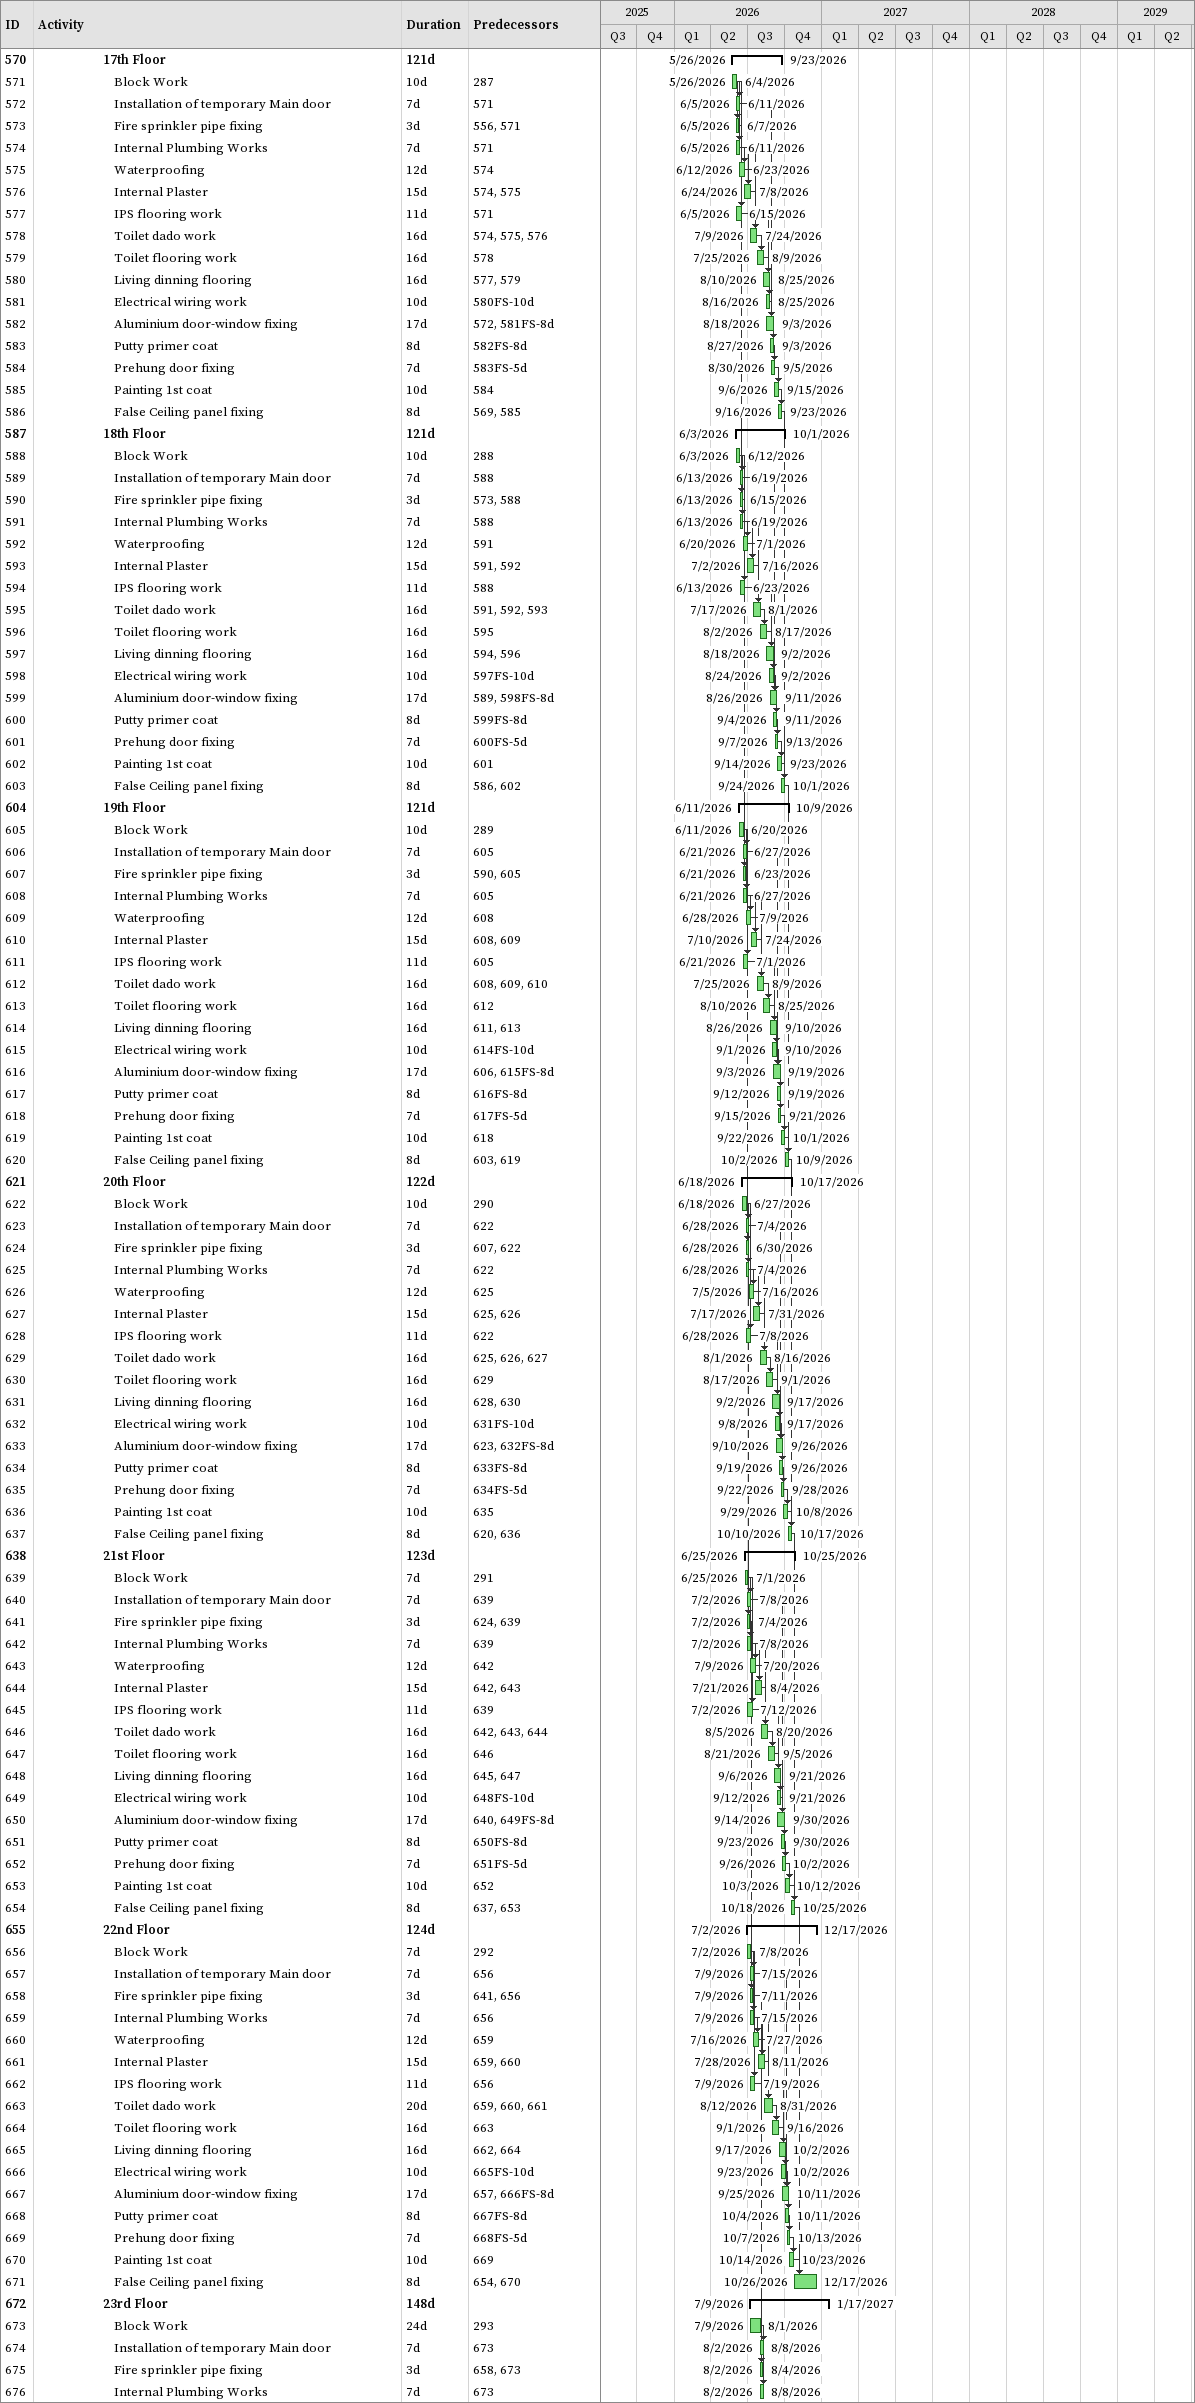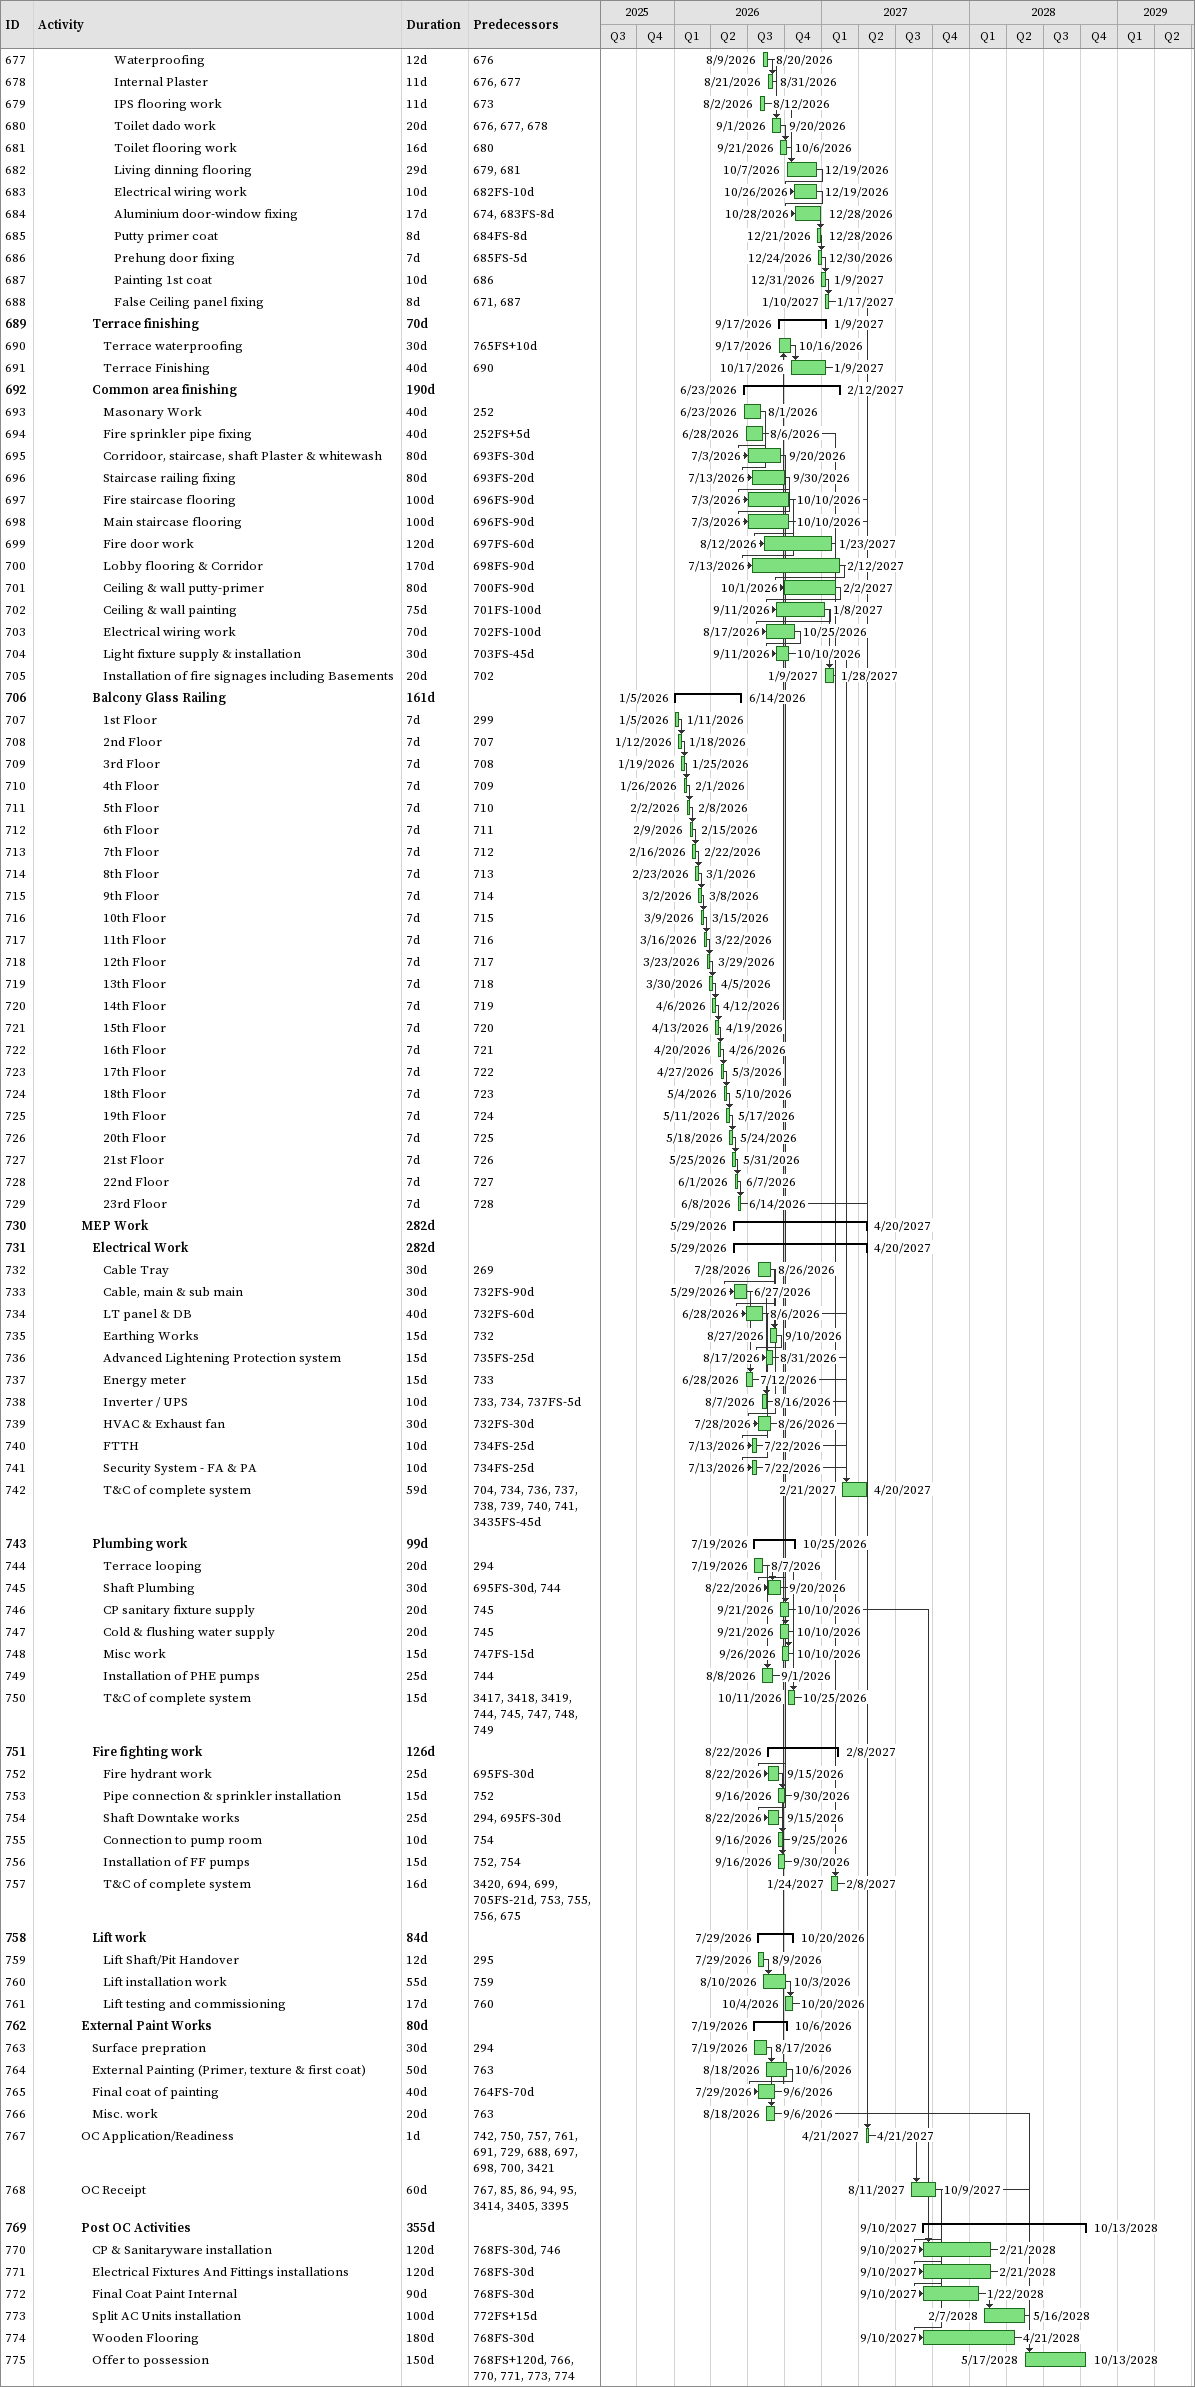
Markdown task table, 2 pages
| ID | Level | Task | Duration | Start | Finish | Predecessors |
|---|---|---|---|---|---|---|
| 570 | 7 | **17th Floor** | 121d | 2026-05-26 | 2026-09-23 |  |
| 571 | 8 | Block Work | 10d | 2026-05-26 | 2026-06-04 | 287 |
| 572 | 8 | Installation of temporary Main door | 7d | 2026-06-05 | 2026-06-11 | 571 |
| 573 | 8 | Fire sprinkler pipe fixing | 3d | 2026-06-05 | 2026-06-07 | 556, 571 |
| 574 | 8 | Internal Plumbing Works | 7d | 2026-06-05 | 2026-06-11 | 571 |
| 575 | 8 | Waterproofing | 12d | 2026-06-12 | 2026-06-23 | 574 |
| 576 | 8 | Internal Plaster | 15d | 2026-06-24 | 2026-07-08 | 574, 575 |
| 577 | 8 | IPS flooring work | 11d | 2026-06-05 | 2026-06-15 | 571 |
| 578 | 8 | Toilet dado work | 16d | 2026-07-09 | 2026-07-24 | 574, 575, 576 |
| 579 | 8 | Toilet flooring work | 16d | 2026-07-25 | 2026-08-09 | 578 |
| 580 | 8 | Living dinning flooring | 16d | 2026-08-10 | 2026-08-25 | 577, 579 |
| 581 | 8 | Electrical wiring work | 10d | 2026-08-16 | 2026-08-25 | 580FS-10d |
| 582 | 8 | Aluminium door-window fixing | 17d | 2026-08-18 | 2026-09-03 | 572, 581FS-8d |
| 583 | 8 | Putty primer coat | 8d | 2026-08-27 | 2026-09-03 | 582FS-8d |
| 584 | 8 | Prehung door fixing | 7d | 2026-08-30 | 2026-09-05 | 583FS-5d |
| 585 | 8 | Painting 1st coat | 10d | 2026-09-06 | 2026-09-15 | 584 |
| 586 | 8 | False Ceiling panel fixing | 8d | 2026-09-16 | 2026-09-23 | 569, 585 |
| 587 | 7 | **18th Floor** | 121d | 2026-06-03 | 2026-10-01 |  |
| 588 | 8 | Block Work | 10d | 2026-06-03 | 2026-06-12 | 288 |
| 589 | 8 | Installation of temporary Main door | 7d | 2026-06-13 | 2026-06-19 | 588 |
| 590 | 8 | Fire sprinkler pipe fixing | 3d | 2026-06-13 | 2026-06-15 | 573, 588 |
| 591 | 8 | Internal Plumbing Works | 7d | 2026-06-13 | 2026-06-19 | 588 |
| 592 | 8 | Waterproofing | 12d | 2026-06-20 | 2026-07-01 | 591 |
| 593 | 8 | Internal Plaster | 15d | 2026-07-02 | 2026-07-16 | 591, 592 |
| 594 | 8 | IPS flooring work | 11d | 2026-06-13 | 2026-06-23 | 588 |
| 595 | 8 | Toilet dado work | 16d | 2026-07-17 | 2026-08-01 | 591, 592, 593 |
| 596 | 8 | Toilet flooring work | 16d | 2026-08-02 | 2026-08-17 | 595 |
| 597 | 8 | Living dinning flooring | 16d | 2026-08-18 | 2026-09-02 | 594, 596 |
| 598 | 8 | Electrical wiring work | 10d | 2026-08-24 | 2026-09-02 | 597FS-10d |
| 599 | 8 | Aluminium door-window fixing | 17d | 2026-08-26 | 2026-09-11 | 589, 598FS-8d |
| 600 | 8 | Putty primer coat | 8d | 2026-09-04 | 2026-09-11 | 599FS-8d |
| 601 | 8 | Prehung door fixing | 7d | 2026-09-07 | 2026-09-13 | 600FS-5d |
| 602 | 8 | Painting 1st coat | 10d | 2026-09-14 | 2026-09-23 | 601 |
| 603 | 8 | False Ceiling panel fixing | 8d | 2026-09-24 | 2026-10-01 | 586, 602 |
| 604 | 7 | **19th Floor** | 121d | 2026-06-11 | 2026-10-09 |  |
| 605 | 8 | Block Work | 10d | 2026-06-11 | 2026-06-20 | 289 |
| 606 | 8 | Installation of temporary Main door | 7d | 2026-06-21 | 2026-06-27 | 605 |
| 607 | 8 | Fire sprinkler pipe fixing | 3d | 2026-06-21 | 2026-06-23 | 590, 605 |
| 608 | 8 | Internal Plumbing Works | 7d | 2026-06-21 | 2026-06-27 | 605 |
| 609 | 8 | Waterproofing | 12d | 2026-06-28 | 2026-07-09 | 608 |
| 610 | 8 | Internal Plaster | 15d | 2026-07-10 | 2026-07-24 | 608, 609 |
| 611 | 8 | IPS flooring work | 11d | 2026-06-21 | 2026-07-01 | 605 |
| 612 | 8 | Toilet dado work | 16d | 2026-07-25 | 2026-08-09 | 608, 609, 610 |
| 613 | 8 | Toilet flooring work | 16d | 2026-08-10 | 2026-08-25 | 612 |
| 614 | 8 | Living dinning flooring | 16d | 2026-08-26 | 2026-09-10 | 611, 613 |
| 615 | 8 | Electrical wiring work | 10d | 2026-09-01 | 2026-09-10 | 614FS-10d |
| 616 | 8 | Aluminium door-window fixing | 17d | 2026-09-03 | 2026-09-19 | 606, 615FS-8d |
| 617 | 8 | Putty primer coat | 8d | 2026-09-12 | 2026-09-19 | 616FS-8d |
| 618 | 8 | Prehung door fixing | 7d | 2026-09-15 | 2026-09-21 | 617FS-5d |
| 619 | 8 | Painting 1st coat | 10d | 2026-09-22 | 2026-10-01 | 618 |
| 620 | 8 | False Ceiling panel fixing | 8d | 2026-10-02 | 2026-10-09 | 603, 619 |
| 621 | 7 | **20th Floor** | 122d | 2026-06-18 | 2026-10-17 |  |
| 622 | 8 | Block Work | 10d | 2026-06-18 | 2026-06-27 | 290 |
| 623 | 8 | Installation of temporary Main door | 7d | 2026-06-28 | 2026-07-04 | 622 |
| 624 | 8 | Fire sprinkler pipe fixing | 3d | 2026-06-28 | 2026-06-30 | 607, 622 |
| 625 | 8 | Internal Plumbing Works | 7d | 2026-06-28 | 2026-07-04 | 622 |
| 626 | 8 | Waterproofing | 12d | 2026-07-05 | 2026-07-16 | 625 |
| 627 | 8 | Internal Plaster | 15d | 2026-07-17 | 2026-07-31 | 625, 626 |
| 628 | 8 | IPS flooring work | 11d | 2026-06-28 | 2026-07-08 | 622 |
| 629 | 8 | Toilet dado work | 16d | 2026-08-01 | 2026-08-16 | 625, 626, 627 |
| 630 | 8 | Toilet flooring work | 16d | 2026-08-17 | 2026-09-01 | 629 |
| 631 | 8 | Living dinning flooring | 16d | 2026-09-02 | 2026-09-17 | 628, 630 |
| 632 | 8 | Electrical wiring work | 10d | 2026-09-08 | 2026-09-17 | 631FS-10d |
| 633 | 8 | Aluminium door-window fixing | 17d | 2026-09-10 | 2026-09-26 | 623, 632FS-8d |
| 634 | 8 | Putty primer coat | 8d | 2026-09-19 | 2026-09-26 | 633FS-8d |
| 635 | 8 | Prehung door fixing | 7d | 2026-09-22 | 2026-09-28 | 634FS-5d |
| 636 | 8 | Painting 1st coat | 10d | 2026-09-29 | 2026-10-08 | 635 |
| 637 | 8 | False Ceiling panel fixing | 8d | 2026-10-10 | 2026-10-17 | 620, 636 |
| 638 | 7 | **21st Floor** | 123d | 2026-06-25 | 2026-10-25 |  |
| 639 | 8 | Block Work | 7d | 2026-06-25 | 2026-07-01 | 291 |
| 640 | 8 | Installation of temporary Main door | 7d | 2026-07-02 | 2026-07-08 | 639 |
| 641 | 8 | Fire sprinkler pipe fixing | 3d | 2026-07-02 | 2026-07-04 | 624, 639 |
| 642 | 8 | Internal Plumbing Works | 7d | 2026-07-02 | 2026-07-08 | 639 |
| 643 | 8 | Waterproofing | 12d | 2026-07-09 | 2026-07-20 | 642 |
| 644 | 8 | Internal Plaster | 15d | 2026-07-21 | 2026-08-04 | 642, 643 |
| 645 | 8 | IPS flooring work | 11d | 2026-07-02 | 2026-07-12 | 639 |
| 646 | 8 | Toilet dado work | 16d | 2026-08-05 | 2026-08-20 | 642, 643, 644 |
| 647 | 8 | Toilet flooring work | 16d | 2026-08-21 | 2026-09-05 | 646 |
| 648 | 8 | Living dinning flooring | 16d | 2026-09-06 | 2026-09-21 | 645, 647 |
| 649 | 8 | Electrical wiring work | 10d | 2026-09-12 | 2026-09-21 | 648FS-10d |
| 650 | 8 | Aluminium door-window fixing | 17d | 2026-09-14 | 2026-09-30 | 640, 649FS-8d |
| 651 | 8 | Putty primer coat | 8d | 2026-09-23 | 2026-09-30 | 650FS-8d |
| 652 | 8 | Prehung door fixing | 7d | 2026-09-26 | 2026-10-02 | 651FS-5d |
| 653 | 8 | Painting 1st coat | 10d | 2026-10-03 | 2026-10-12 | 652 |
| 654 | 8 | False Ceiling panel fixing | 8d | 2026-10-18 | 2026-10-25 | 637, 653 |
| 655 | 7 | **22nd Floor** | 124d | 2026-07-02 | 2026-12-17 |  |
| 656 | 8 | Block Work | 7d | 2026-07-02 | 2026-07-08 | 292 |
| 657 | 8 | Installation of temporary Main door | 7d | 2026-07-09 | 2026-07-15 | 656 |
| 658 | 8 | Fire sprinkler pipe fixing | 3d | 2026-07-09 | 2026-07-11 | 641, 656 |
| 659 | 8 | Internal Plumbing Works | 7d | 2026-07-09 | 2026-07-15 | 656 |
| 660 | 8 | Waterproofing | 12d | 2026-07-16 | 2026-07-27 | 659 |
| 661 | 8 | Internal Plaster | 15d | 2026-07-28 | 2026-08-11 | 659, 660 |
| 662 | 8 | IPS flooring work | 11d | 2026-07-09 | 2026-07-19 | 656 |
| 663 | 8 | Toilet dado work | 20d | 2026-08-12 | 2026-08-31 | 659, 660, 661 |
| 664 | 8 | Toilet flooring work | 16d | 2026-09-01 | 2026-09-16 | 663 |
| 665 | 8 | Living dinning flooring | 16d | 2026-09-17 | 2026-10-02 | 662, 664 |
| 666 | 8 | Electrical wiring work | 10d | 2026-09-23 | 2026-10-02 | 665FS-10d |
| 667 | 8 | Aluminium door-window fixing | 17d | 2026-09-25 | 2026-10-11 | 657, 666FS-8d |
| 668 | 8 | Putty primer coat | 8d | 2026-10-04 | 2026-10-11 | 667FS-8d |
| 669 | 8 | Prehung door fixing | 7d | 2026-10-07 | 2026-10-13 | 668FS-5d |
| 670 | 8 | Painting 1st coat | 10d | 2026-10-14 | 2026-10-23 | 669 |
| 671 | 8 | False Ceiling panel fixing | 8d | 2026-10-26 | 2026-12-17 | 654, 670 |
| 672 | 7 | **23rd Floor** | 148d | 2026-07-09 | 2027-01-17 |  |
| 673 | 8 | Block Work | 24d | 2026-07-09 | 2026-08-01 | 293 |
| 674 | 8 | Installation of temporary Main door | 7d | 2026-08-02 | 2026-08-08 | 673 |
| 675 | 8 | Fire sprinkler pipe fixing | 3d | 2026-08-02 | 2026-08-04 | 658, 673 |
| 676 | 8 | Internal Plumbing Works | 7d | 2026-08-02 | 2026-08-08 | 673 |
| 677 | 8 | Waterproofing | 12d | 2026-08-09 | 2026-08-20 | 676 |
| 678 | 8 | Internal Plaster | 11d | 2026-08-21 | 2026-08-31 | 676, 677 |
| 679 | 8 | IPS flooring work | 11d | 2026-08-02 | 2026-08-12 | 673 |
| 680 | 8 | Toilet dado work | 20d | 2026-09-01 | 2026-09-20 | 676, 677, 678 |
| 681 | 8 | Toilet flooring work | 16d | 2026-09-21 | 2026-10-06 | 680 |
| 682 | 8 | Living dinning flooring | 29d | 2026-10-07 | 2026-12-19 | 679, 681 |
| 683 | 8 | Electrical wiring work | 10d | 2026-10-26 | 2026-12-19 | 682FS-10d |
| 684 | 8 | Aluminium door-window fixing | 17d | 2026-10-28 | 2026-12-28 | 674, 683FS-8d |
| 685 | 8 | Putty primer coat | 8d | 2026-12-21 | 2026-12-28 | 684FS-8d |
| 686 | 8 | Prehung door fixing | 7d | 2026-12-24 | 2026-12-30 | 685FS-5d |
| 687 | 8 | Painting 1st coat | 10d | 2026-12-31 | 2027-01-09 | 686 |
| 688 | 8 | False Ceiling panel fixing | 8d | 2027-01-10 | 2027-01-17 | 671, 687 |
| 689 | 6 | **Terrace finishing** | 70d | 2026-09-17 | 2027-01-09 |  |
| 690 | 7 | Terrace waterproofing | 30d | 2026-09-17 | 2026-10-16 | 765FS+10d |
| 691 | 7 | Terrace Finishing | 40d | 2026-10-17 | 2027-01-09 | 690 |
| 692 | 6 | **Common area finishing** | 190d | 2026-06-23 | 2027-02-12 |  |
| 693 | 7 | Masonary Work | 40d | 2026-06-23 | 2026-08-01 | 252 |
| 694 | 7 | Fire sprinkler pipe fixing | 40d | 2026-06-28 | 2026-08-06 | 252FS+5d |
| 695 | 7 | Corridoor, staircase, shaft Plaster & whitewash | 80d | 2026-07-03 | 2026-09-20 | 693FS-30d |
| 696 | 7 | Staircase railing fixing | 80d | 2026-07-13 | 2026-09-30 | 693FS-20d |
| 697 | 7 | Fire staircase flooring | 100d | 2026-07-03 | 2026-10-10 | 696FS-90d |
| 698 | 7 | Main staircase flooring | 100d | 2026-07-03 | 2026-10-10 | 696FS-90d |
| 699 | 7 | Fire door work | 120d | 2026-08-12 | 2027-01-23 | 697FS-60d |
| 700 | 7 | Lobby flooring & Corridor | 170d | 2026-07-13 | 2027-02-12 | 698FS-90d |
| 701 | 7 | Ceiling & wall putty-primer | 80d | 2026-10-01 | 2027-02-02 | 700FS-90d |
| 702 | 7 | Ceiling & wall painting | 75d | 2026-09-11 | 2027-01-08 | 701FS-100d |
| 703 | 7 | Electrical wiring work | 70d | 2026-08-17 | 2026-10-25 | 702FS-100d |
| 704 | 7 | Light fixture supply & installation | 30d | 2026-09-11 | 2026-10-10 | 703FS-45d |
| 705 | 7 | Installation of fire signages including Basements | 20d | 2027-01-09 | 2027-01-28 | 702 |
| 706 | 6 | **Balcony Glass Railing** | 161d | 2026-01-05 | 2026-06-14 |  |
| 707 | 7 | 1st Floor | 7d | 2026-01-05 | 2026-01-11 | 299 |
| 708 | 7 | 2nd Floor | 7d | 2026-01-12 | 2026-01-18 | 707 |
| 709 | 7 | 3rd Floor | 7d | 2026-01-19 | 2026-01-25 | 708 |
| 710 | 7 | 4th Floor | 7d | 2026-01-26 | 2026-02-01 | 709 |
| 711 | 7 | 5th Floor | 7d | 2026-02-02 | 2026-02-08 | 710 |
| 712 | 7 | 6th Floor | 7d | 2026-02-09 | 2026-02-15 | 711 |
| 713 | 7 | 7th Floor | 7d | 2026-02-16 | 2026-02-22 | 712 |
| 714 | 7 | 8th Floor | 7d | 2026-02-23 | 2026-03-01 | 713 |
| 715 | 7 | 9th Floor | 7d | 2026-03-02 | 2026-03-08 | 714 |
| 716 | 7 | 10th Floor | 7d | 2026-03-09 | 2026-03-15 | 715 |
| 717 | 7 | 11th Floor | 7d | 2026-03-16 | 2026-03-22 | 716 |
| 718 | 7 | 12th Floor | 7d | 2026-03-23 | 2026-03-29 | 717 |
| 719 | 7 | 13th Floor | 7d | 2026-03-30 | 2026-04-05 | 718 |
| 720 | 7 | 14th Floor | 7d | 2026-04-06 | 2026-04-12 | 719 |
| 721 | 7 | 15th Floor | 7d | 2026-04-13 | 2026-04-19 | 720 |
| 722 | 7 | 16th Floor | 7d | 2026-04-20 | 2026-04-26 | 721 |
| 723 | 7 | 17th Floor | 7d | 2026-04-27 | 2026-05-03 | 722 |
| 724 | 7 | 18th Floor | 7d | 2026-05-04 | 2026-05-10 | 723 |
| 725 | 7 | 19th Floor | 7d | 2026-05-11 | 2026-05-17 | 724 |
| 726 | 7 | 20th Floor | 7d | 2026-05-18 | 2026-05-24 | 725 |
| 727 | 7 | 21st Floor | 7d | 2026-05-25 | 2026-05-31 | 726 |
| 728 | 7 | 22nd Floor | 7d | 2026-06-01 | 2026-06-07 | 727 |
| 729 | 7 | 23rd Floor | 7d | 2026-06-08 | 2026-06-14 | 728 |
| 730 | 5 | **MEP Work** | 282d | 2026-05-29 | 2027-04-20 |  |
| 731 | 6 | **Electrical Work** | 282d | 2026-05-29 | 2027-04-20 |  |
| 732 | 7 | Cable Tray | 30d | 2026-07-28 | 2026-08-26 | 269 |
| 733 | 7 | Cable, main & sub main | 30d | 2026-05-29 | 2026-06-27 | 732FS-90d |
| 734 | 7 | LT panel & DB | 40d | 2026-06-28 | 2026-08-06 | 732FS-60d |
| 735 | 7 | Earthing Works | 15d | 2026-08-27 | 2026-09-10 | 732 |
| 736 | 7 | Advanced Lightening Protection system | 15d | 2026-08-17 | 2026-08-31 | 735FS-25d |
| 737 | 7 | Energy meter | 15d | 2026-06-28 | 2026-07-12 | 733 |
| 738 | 7 | Inverter / UPS | 10d | 2026-08-07 | 2026-08-16 | 733, 734, 737FS-5d |
| 739 | 7 | HVAC & Exhaust fan | 30d | 2026-07-28 | 2026-08-26 | 732FS-30d |
| 740 | 7 | FTTH | 10d | 2026-07-13 | 2026-07-22 | 734FS-25d |
| 741 | 7 | Security System - FA & PA | 10d | 2026-07-13 | 2026-07-22 | 734FS-25d |
| 742 | 7 | T&C of complete system | 59d | 2027-02-21 | 2027-04-20 | 704, 734, 736, 737, 738, 739, 740, 741, 3435FS-45d |
| 743 | 6 | **Plumbing work** | 99d | 2026-07-19 | 2026-10-25 |  |
| 744 | 7 | Terrace looping | 20d | 2026-07-19 | 2026-08-07 | 294 |
| 745 | 7 | Shaft Plumbing | 30d | 2026-08-22 | 2026-09-20 | 695FS-30d, 744 |
| 746 | 7 | CP sanitary fixture supply | 20d | 2026-09-21 | 2026-10-10 | 745 |
| 747 | 7 | Cold & flushing water supply | 20d | 2026-09-21 | 2026-10-10 | 745 |
| 748 | 7 | Misc work | 15d | 2026-09-26 | 2026-10-10 | 747FS-15d |
| 749 | 7 | Installation of PHE pumps | 25d | 2026-08-08 | 2026-09-01 | 744 |
| 750 | 7 | T&C of complete system | 15d | 2026-10-11 | 2026-10-25 | 3417, 3418, 3419, 744, 745, 747, 748, 749 |
| 751 | 6 | **Fire fighting work** | 126d | 2026-08-22 | 2027-02-08 |  |
| 752 | 7 | Fire hydrant work | 25d | 2026-08-22 | 2026-09-15 | 695FS-30d |
| 753 | 7 | Pipe connection & sprinkler installation | 15d | 2026-09-16 | 2026-09-30 | 752 |
| 754 | 7 | Shaft Downtake works | 25d | 2026-08-22 | 2026-09-15 | 294, 695FS-30d |
| 755 | 7 | Connection to pump room | 10d | 2026-09-16 | 2026-09-25 | 754 |
| 756 | 7 | Installation of FF pumps | 15d | 2026-09-16 | 2026-09-30 | 752, 754 |
| 757 | 7 | T&C of complete system | 16d | 2027-01-24 | 2027-02-08 | 3420, 694, 699, 705FS-21d, 753, 755, 756, 675 |
| 758 | 6 | **Lift work** | 84d | 2026-07-29 | 2026-10-20 |  |
| 759 | 7 | Lift Shaft/Pit Handover | 12d | 2026-07-29 | 2026-08-09 | 295 |
| 760 | 7 | Lift installation work | 55d | 2026-08-10 | 2026-10-03 | 759 |
| 761 | 7 | Lift testing and commissioning | 17d | 2026-10-04 | 2026-10-20 | 760 |
| 762 | 5 | **External Paint Works** | 80d | 2026-07-19 | 2026-10-06 |  |
| 763 | 6 | Surface prepration | 30d | 2026-07-19 | 2026-08-17 | 294 |
| 764 | 6 | External Painting (Primer, texture & first coat) | 50d | 2026-08-18 | 2026-10-06 | 763 |
| 765 | 6 | Final coat of painting | 40d | 2026-07-29 | 2026-09-06 | 764FS-70d |
| 766 | 6 | Misc. work | 20d | 2026-08-18 | 2026-09-06 | 763 |
| 767 | 5 | OC Application/Readiness | 1d | 2027-04-21 | 2027-04-21 | 742, 750, 757, 761, 691, 729, 688, 697, 698, 700, 3421 |
| 768 | 5 | OC Receipt | 60d | 2027-08-11 | 2027-10-09 | 767, 85, 86, 94, 95, 3414, 3405, 3395 |
| 769 | 5 | **Post OC Activities** | 355d | 2027-09-10 | 2028-10-13 |  |
| 770 | 6 | CP & Sanitaryware installation | 120d | 2027-09-10 | 2028-02-21 | 768FS-30d, 746 |
| 771 | 6 | Electrical Fixtures And Fittings installations | 120d | 2027-09-10 | 2028-02-21 | 768FS-30d |
| 772 | 6 | Final Coat Paint Internal | 90d | 2027-09-10 | 2028-01-22 | 768FS-30d |
| 773 | 6 | Split AC Units installation | 100d | 2028-02-07 | 2028-05-16 | 772FS+15d |
| 774 | 6 | Wooden Flooring | 180d | 2027-09-10 | 2028-04-21 | 768FS-30d |
| 775 | 6 | Offer to possession | 150d | 2028-05-17 | 2028-10-13 | 768FS+120d, 766, 770, 771, 773, 774 |
